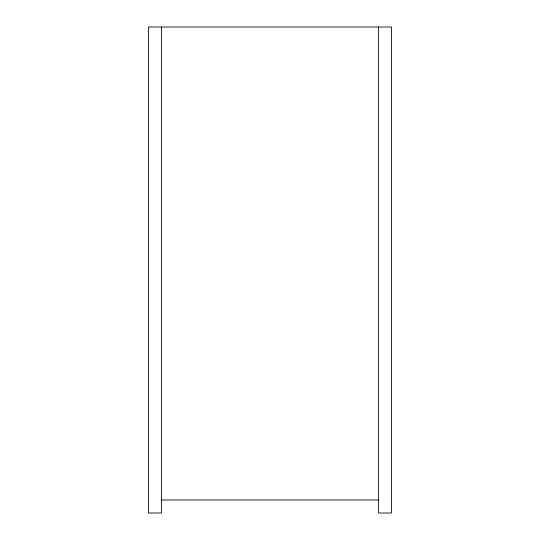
<?xml version="1.0" encoding="UTF-8"?>
<svg xmlns="http://www.w3.org/2000/svg" width="540" height="540" viewBox="0 0 540 540"><rect width="100%" height="100%" fill="white"/><g stroke="black" fill="none" stroke-linecap="round" stroke-linejoin="round"><path stroke-width="0.81" d="M161.521 499.979L378.479 499.979M378.479 27L378.479 513L391.5 513L391.5 27L148.5 27L148.5 513L161.521 513L161.521 27"/></g></svg>
